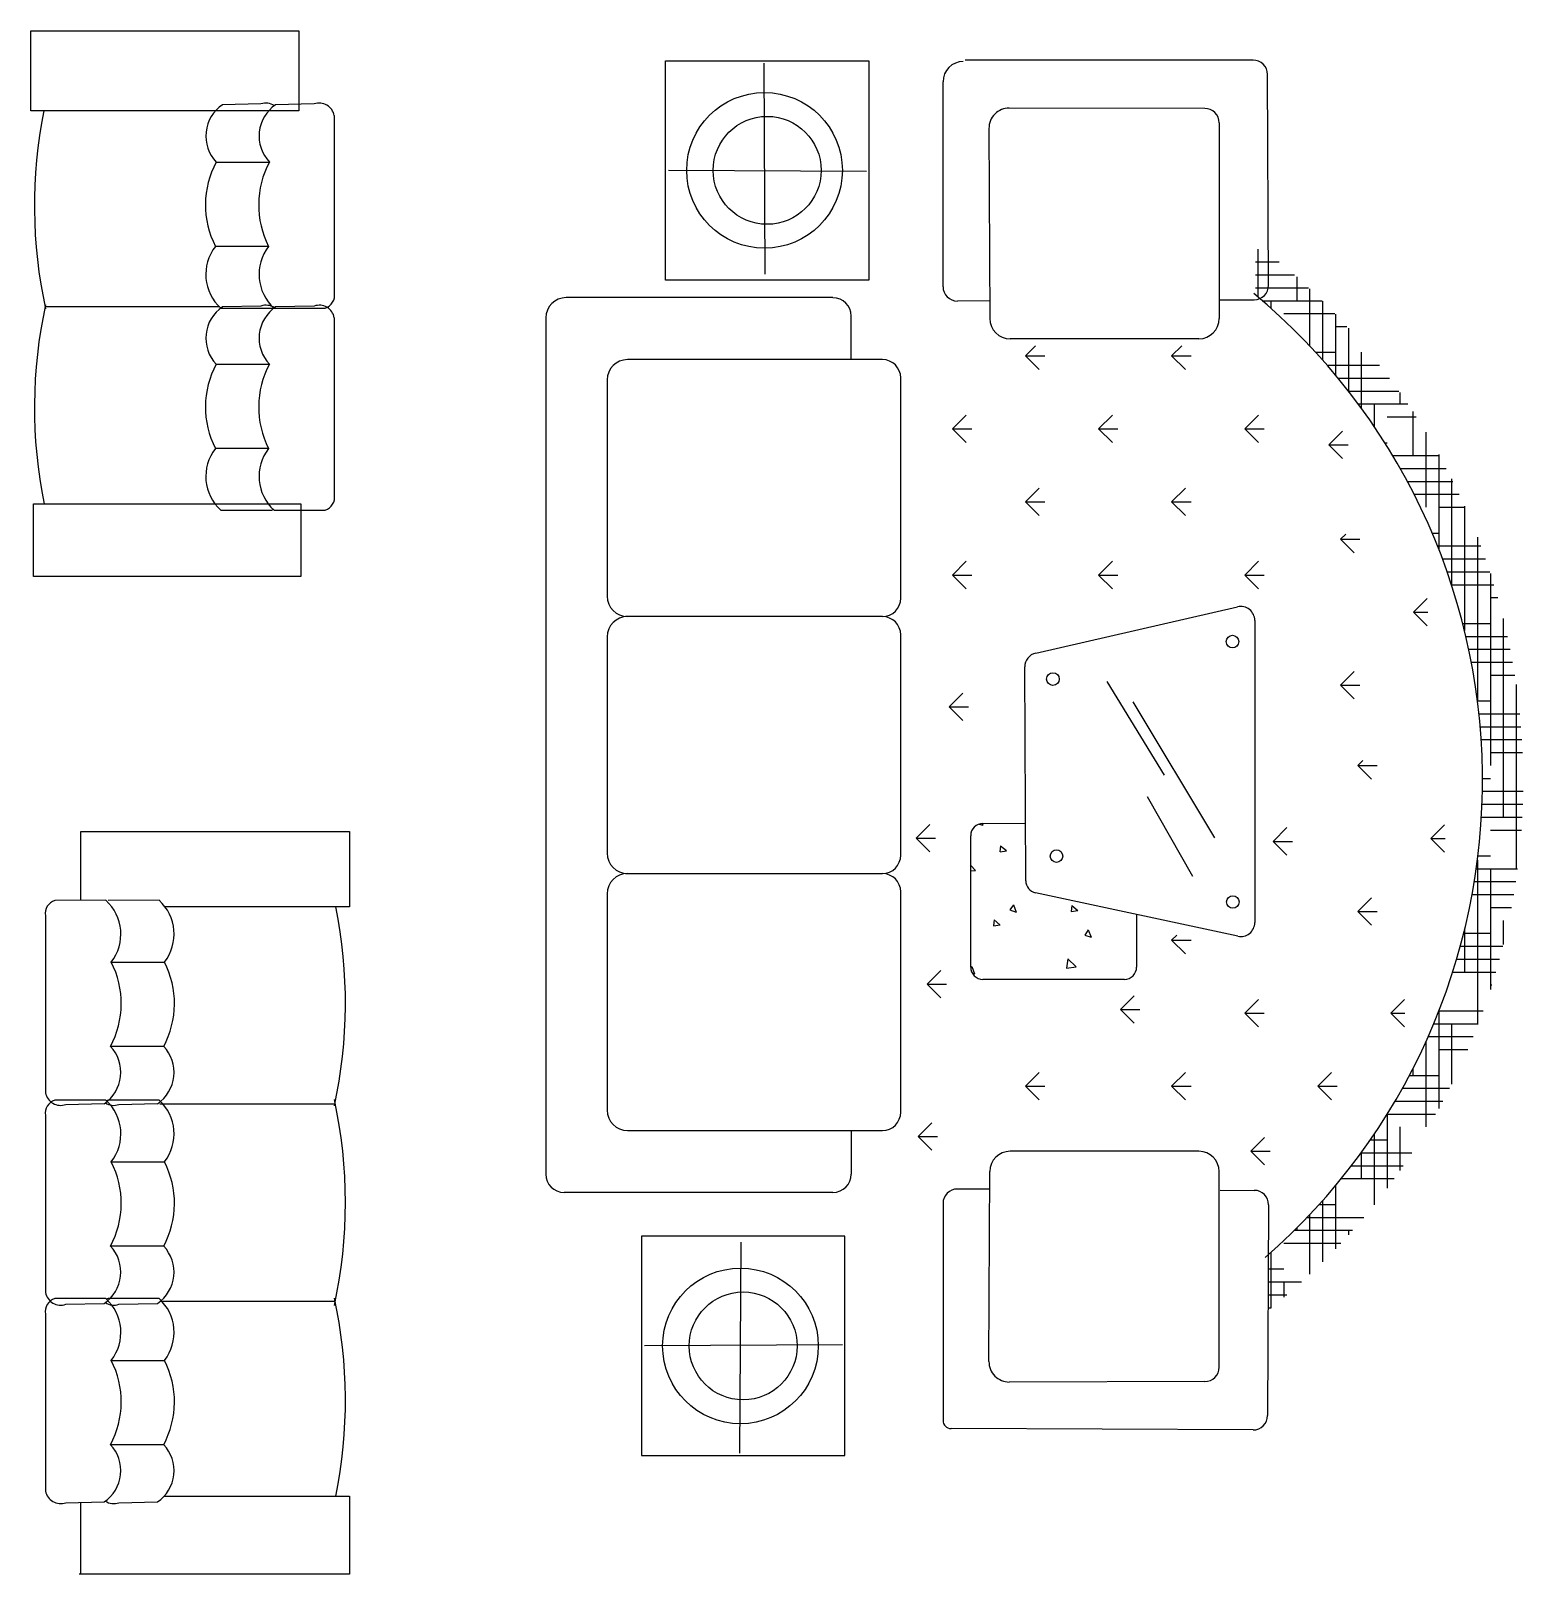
# Model space of a CAD drawing. Header units: millimetres. Extents: x 356 to 23963, y 1202 to 21076.
# Drawn here: x 5744 to 9414, y 17281 to 21076 of the extents above; entities that cross this region are included whole.
import ezdxf

# ---------------------------------------------------------------- set-up
doc = ezdxf.new("R2010")
doc.units = ezdxf.units.MM

msp = doc.modelspace()

# ---------------------------------------------------------------- linework, layer by layer
at = {"color": 0}
for p, q in [((5744.2, 20878.6), (5744.2, 21075.6)), ((5744.2, 21075.6), (6403.4, 21075.6)), ((6403.4, 21075.6), (6403.4, 20878.6)), ((7305.2, 20462.9), (7305.2, 21002.2)), ((7305.2, 21002.2), (7804.7, 21002.2)), ((7547.1, 20996.4), (7549.6, 20477.6)), ((7804.7, 21002.2), (7804.7, 20462.9)), ((8750, 21003.6), (8041.9, 21003.6)), ((7987.4, 20446.4), (7987.4, 20950.4)), ((8787.9, 20450), (8785.5, 20968.4)), ((6403.4, 20878.6), (5744.2, 20878.6)), ((6310.1, 20895.8), (6215.2, 20893.7)), ((6440.9, 20895.8), (6346, 20893.7)), ((8631.1, 20884.7), (8150.4, 20885.8)), ((6490.5, 20431.6), (6490.5, 20867.1)), ((8100.3, 20835.6), (8102.4, 20368.1)), ((8666.6, 20849.5), (8666.6, 20368.3)), ((6200, 20753), (6330.3, 20753)), ((7799.5, 20730), (7312.4, 20732.6)), ((6328.9, 20545.7), (6198.1, 20545.7)), ((8762, 20539.1), (8762, 20421)), ((8756.1, 20507.4), (8814.4, 20507.4)), ((7804.7, 20462.9), (7305.2, 20462.9)), ((8756.2, 20475.6), (8851.5, 20475.6)), ((8857.2, 20470.6), (8857.2, 20412.1)), ((7716.6, 20419.6), (7060.5, 20419.6)), ((8756.2, 20443.9), (8886.5, 20443.9)), ((8889, 20441.6), (8889, 20301)), ((5780.8, 20397.7), (6206.6, 20397.7)), ((6211.4, 20393.6), (6336.8, 20393.8)), ((6310.1, 20398.8), (6215.2, 20396.7)), ((6342.2, 20393.6), (6467.7, 20393.8)), ((6440.9, 20398.8), (6346, 20396.7)), ((8102.2, 20411.5), (8023, 20411.2)), ((8668.6, 20414.1), (8752.6, 20414.4)), ((8772.4, 20412.1), (8919.6, 20412.1)), ((8793.7, 20412.1), (8793.7, 20393.5)), ((8825.5, 20380.4), (8951, 20380.4)), ((8920.7, 20411), (8920.7, 20266.4)), ((6490.5, 19934.6), (6490.5, 20370.1)), ((7010.5, 20369.6), (7010.5, 18264.3)), ((7761.7, 20267.2), (7761.7, 20374.4)), ((8952.5, 20378.8), (8952.5, 20229.6)), ((8952.5, 20348.6), (8980.7, 20348.6)), ((8984.2, 20344.7), (8984.2, 20190.4)), ((8616.8, 20318.3), (8152.4, 20318.3)), ((7838.4, 20267.2), (7211.3, 20267.2)), ((8190.5, 20276.4), (8215.2, 20301)), ((8190.5, 20276.4), (8224.2, 20242.7)), ((8190.5, 20276.3), (8238.1, 20276.3)), ((8549.7, 20276.4), (8574.4, 20301)), ((8549.7, 20276.4), (8583.4, 20242.7)), ((8549.7, 20276.3), (8597.3, 20276.3)), ((8903.8, 20285.1), (8952.5, 20285.1)), ((9016, 20285.1), (9016, 20148.3)), ((6200, 20256), (6330.3, 20256)), ((8932.2, 20253.4), (9061.2, 20253.4)), ((7161.3, 20217.2), (7161.3, 19685.3)), ((7883.5, 19680.4), (7883.5, 20222.1)), ((8959.1, 20221.6), (9085.4, 20221.6)), ((8984.6, 20189.9), (9108.5, 20189.9)), ((9008.8, 20158.1), (9130.5, 20158.1)), ((9047.7, 20158.1), (9047.7, 20103.1)), ((9111.2, 20186), (9111.2, 20158.1)), ((8010.9, 20096.8), (8044.5, 20130.4)), ((8370.1, 20096.8), (8403.8, 20130.4)), ((8729.3, 20096.8), (8763, 20130.4)), ((9079.5, 20126.4), (9151.4, 20126.4)), ((9143, 20139.3), (9143, 20031.1)), ((8010.9, 20096.8), (8044.5, 20063.1)), ((8010.9, 20096.7), (8058.5, 20096.7)), ((8370.1, 20096.8), (8403.8, 20063.1)), ((8370.1, 20096.7), (8417.7, 20096.7)), ((8729.3, 20096.8), (8763, 20063.1)), ((8729.3, 20096.7), (8776.9, 20096.7)), ((8936.4, 20058), (8970.1, 20091.6)), ((9174.7, 20088.8), (9174.7, 19904.1)), ((6328.9, 20048.7), (6198.1, 20048.7)), ((8936.4, 20058), (8970.1, 20024.3)), ((8936.4, 20057.9), (8984, 20057.9)), ((9074, 20062.9), (9079.5, 20062.9)), ((9093.5, 20031.1), (9206.5, 20031.1)), ((9206.5, 20034), (9206.5, 19801.3)), ((9112, 19999.4), (9225.1, 19999.4)), ((9129.5, 19967.6), (9241.3, 19967.6)), ((9238.2, 19973.8), (9238.2, 19712.8)), ((8190.5, 19917.1), (8224.2, 19950.8)), ((8549.7, 19917.1), (8583.4, 19950.8)), ((9146.1, 19935.9), (9256.6, 19935.9)), ((5751, 19733.5), (5751, 19912.2)), ((5751, 19912.2), (6408, 19912.2)), ((6211.4, 19896.6), (6336.8, 19896.9)), ((6342.2, 19896.6), (6467.7, 19896.9)), ((6408, 19912.2), (6408, 19733.5)), ((8190.5, 19917.1), (8224.2, 19883.5)), ((8190.5, 19917.1), (8238.1, 19917.1)), ((8549.7, 19917.1), (8583.4, 19883.5)), ((8549.7, 19917.1), (8597.3, 19917.1)), ((9206.5, 19904.1), (9271.1, 19904.1)), ((9270, 19906.7), (9270, 19600.9)), ((8965.1, 19825.6), (8977.7, 19838.1)), ((8965.1, 19825.6), (8998.8, 19791.9)), ((8965.1, 19825.5), (9012.8, 19825.5)), ((9190.4, 19840.6), (9206.5, 19840.6)), ((9301.7, 19830.6), (9301.7, 19429.3)), ((9203.5, 19808.9), (9310, 19808.9)), ((9215.8, 19777.1), (9321.4, 19777.1)), ((8010.9, 19737.5), (8044.5, 19771.2)), ((8010.9, 19737.5), (8044.5, 19703.9)), ((8010.9, 19737.5), (8058.5, 19737.5)), ((8370.1, 19737.5), (8403.8, 19771.2)), ((8370.1, 19737.5), (8417.7, 19737.5)), ((8370.1, 19737.5), (8403.8, 19703.9)), ((8729.3, 19737.5), (8763, 19771.2)), ((8729.3, 19737.5), (8776.9, 19737.5)), ((8729.3, 19737.5), (8763, 19703.9)), ((9227.2, 19745.4), (9332.1, 19745.4)), ((9333.5, 19741.3), (9333.5, 19269.1)), ((6408, 19733.5), (5751, 19733.5)), ((9237.9, 19713.6), (9342.2, 19713.6)), ((8215.3, 19545.3), (8711.9, 19659.3)), ((9144.7, 19645.9), (9178.4, 19679.6)), ((9333.5, 19681.9), (9351.5, 19681.9)), ((7838.4, 19635.3), (7206.5, 19635.3)), ((8754.1, 19625.7), (8754.1, 18882.8)), ((9144.7, 19645.9), (9179.8, 19645.9)), ((9144.7, 19645.9), (9178.4, 19612.3)), ((9365.2, 19630.2), (9365.2, 19142.1)), ((7161.3, 19585.3), (7161.3, 19053.4)), ((7883.5, 19048.5), (7883.5, 19590.2)), ((9265.6, 19618.4), (9333.5, 19618.4)), ((9273.4, 19586.6), (9375.4, 19586.6)), ((9280.5, 19554.9), (9382.1, 19554.9)), ((8190.9, 18985.4), (8188.5, 19511.6)), ((9286.8, 19523.1), (9388.1, 19523.1)), ((8532.2, 19245), (8390.7, 19475.5)), ((8965.1, 19466.3), (8998.8, 19500)), ((9333.5, 19491.4), (9393.5, 19491.4)), ((8002.2, 19413.4), (8035.9, 19447.1)), ((8965.1, 19466.3), (8998.8, 19432.7)), ((8965.1, 19466.3), (9012.8, 19466.3)), ((9397, 19468.6), (9397, 19015.1)), ((8002.2, 19413.4), (8049.8, 19413.4)), ((8002.2, 19413.4), (8035.9, 19379.8)), ((8655.7, 19091.3), (8455.4, 19425.8)), ((9301.9, 19427.9), (9333.5, 19427.9)), ((9305.6, 19396.1), (9405.9, 19396.1)), ((9308.6, 19364.4), (9408.8, 19364.4)), ((9311, 19332.6), (9411.1, 19332.6)), ((9007.3, 19269.1), (9019.9, 19281.7)), ((9333.5, 19300.9), (9412.7, 19300.9)), ((9007.3, 19269.1), (9041, 19235.5)), ((9007.3, 19269.1), (9055, 19269.1)), ((9314, 19205.6), (9414.1, 19205.6)), ((9314.2, 19237.4), (9333.5, 19237.4)), ((8601.5, 18996.4), (8490.1, 19192.3)), ((9313.1, 19173.9), (9413.3, 19173.9)), ((8085.2, 19126.4), (8190.3, 19127.2)), ((9311.6, 19142.1), (9411.9, 19142.1)), ((5866.7, 18937.5), (5866.7, 19106.4)), ((5866.7, 19106.4), (6527.6, 19106.4)), ((6527.6, 19106.4), (6527.6, 18921.1)), ((7921.5, 19090.4), (7955.2, 19124.1)), ((7921.5, 19090.4), (7955.2, 19056.8)), ((7921.5, 19090.4), (7969.1, 19090.4)), ((8055.4, 18773.1), (8055.4, 19096.4)), ((8076.4, 19125.1), (8085.3, 19122.1)), ((8083.6, 19126.4), (8085.3, 19122.1)), ((8799.6, 19082.5), (8833.3, 19116.2)), ((9186.9, 19089.5), (9220.6, 19123.2)), ((9186.9, 19089.5), (9220.6, 19055.9)), ((9186.9, 19089.5), (9222, 19089.5)), ((9333.5, 19110.4), (9410, 19110.4)), ((8128.8, 19071.9), (8127.5, 19056.7)), ((8127.6, 19056.7), (8143.6, 19059.6)), ((8128.8, 19071.9), (8143.4, 19059.7)), ((8799.6, 19082.5), (8833.3, 19048.8)), ((8799.6, 19082.5), (8847.2, 19082.5)), ((8055.4, 19022.9), (8067.6, 19011.2)), ((9298.9, 19015.1), (9400.3, 19015.1)), ((9301.7, 19036), (9301.7, 18634.1)), ((9303.1, 19046.9), (9333.5, 19046.9)), ((9333.5, 19015.1), (9333.5, 18718.1)), ((7206.5, 19003.4), (7838.4, 19003.4)), ((8055.4, 19009.8), (8067.6, 19011.2)), ((9294.1, 18983.4), (9395.9, 18983.4)), ((5928.5, 18937.6), (5803.1, 18937.3)), ((6059.4, 18937.6), (5934, 18937.3)), ((7161.3, 18953.4), (7161.3, 18421.5)), ((7883.5, 18416.6), (7883.5, 18958.2)), ((8712.4, 18849), (8214.6, 18956.3)), ((9007.3, 18909.9), (9041, 18943.6)), ((9288.6, 18951.6), (9390.8, 18951.6)), ((5780.3, 18899.6), (5780.3, 18464.1)), ((6527.6, 18921.1), (6074.4, 18921.1)), ((8160.4, 18926.4), (8151.8, 18913.8)), ((8151.8, 18913.8), (8167.2, 18908.7)), ((8160.4, 18926.5), (8167.2, 18908.7)), ((8304, 18924.9), (8302.6, 18909.7)), ((8302.8, 18909.7), (8318.7, 18912.6)), ((8304, 18925), (8318.6, 18912.7)), ((8463.5, 18902.6), (8463.5, 18773.1)), ((9007.3, 18909.9), (9041, 18876.3)), ((9007.3, 18909.9), (9055, 18909.9)), ((9333.5, 18919.9), (9385.1, 18919.9)), ((8112.9, 18889.7), (8111.6, 18874.5)), ((8111.7, 18874.5), (8127.6, 18877.4)), ((8112.9, 18889.7), (8127.5, 18877.5)), ((8344.5, 18864.6), (8336, 18852)), ((8344.6, 18864.7), (8351.4, 18846.9)), ((9270, 18864.4), (9270, 18761.1)), ((9365.2, 18888.1), (9365.2, 18829.2)), ((8336, 18852), (8351.4, 18846.9)), ((8549.7, 18839.5), (8562.3, 18852.1)), ((8549.7, 18839.5), (8583.4, 18805.8)), ((8549.7, 18839.5), (8597.3, 18839.5)), ((9259.7, 18824.6), (9364.1, 18824.6)), ((9268, 18856.4), (9333.5, 18856.4)), ((8294.4, 18793.6), (8290.9, 18771)), ((8294.4, 18793.6), (8315, 18773.8)), ((9250.7, 18792.9), (9355.8, 18792.9)), ((5941.8, 18785.5), (6072.7, 18785.5)), ((7948.4, 18731.5), (7982.1, 18765.2)), ((8058.1, 18774.8), (8055.4, 18770.9)), ((8058.1, 18774.9), (8064.9, 18757.1)), ((8058.8, 18759.1), (8064.9, 18757)), ((8290.9, 18771), (8315, 18773.8)), ((9241, 18761.1), (9346.8, 18761.1)), ((7948.4, 18731.5), (7982.1, 18697.9)), ((7948.4, 18731.5), (7996, 18731.5)), ((8433.5, 18743.1), (8085.4, 18743.1)), ((9333.5, 18729.4), (9337.1, 18729.4)), ((8423.6, 18668.7), (8457.2, 18702.4)), ((8729.3, 18659.9), (8763, 18693.6)), ((9088.5, 18659.9), (9122.2, 18693.6)), ((8423.6, 18668.7), (8471.2, 18668.7)), ((8423.6, 18668.7), (8457.2, 18635.1)), ((8729.3, 18659.9), (8776.9, 18659.9)), ((8729.3, 18659.9), (8763, 18626.2)), ((9088.5, 18659.9), (9123.5, 18659.9)), ((9088.5, 18659.9), (9122.2, 18626.2)), ((9194.4, 18634.1), (9303.8, 18634.1)), ((9206.5, 18663.9), (9206.5, 18425.4)), ((9207.2, 18665.9), (9315.6, 18665.9)), ((9238.2, 18634.1), (9238.2, 18485.6)), ((9180.7, 18602.4), (9291.2, 18602.4)), ((6070.8, 18578.2), (5940.5, 18578.2)), ((9174.7, 18589), (9174.7, 18380.1)), ((9206.5, 18570.6), (9277.9, 18570.6)), ((9143, 18523.3), (9143, 18507.1)), ((8190.5, 18480.3), (8224.2, 18514)), ((8549.7, 18480.3), (8583.4, 18514)), ((8908.9, 18480.3), (8942.6, 18514)), ((9134.6, 18507.1), (9206.5, 18507.1)), ((5928.5, 18446.4), (5803.1, 18446.1)), ((6059.4, 18446.4), (5934, 18446.1)), ((8190.5, 18480.3), (8224.2, 18446.6)), ((8190.5, 18480.3), (8238.1, 18480.3)), ((8549.7, 18480.3), (8583.4, 18446.6)), ((8549.7, 18480.3), (8597.3, 18480.3)), ((8908.9, 18480.3), (8942.6, 18446.6)), ((8908.9, 18480.3), (8956.5, 18480.3)), ((9117.3, 18475.4), (9233, 18475.4)), ((5780.3, 18408.3), (5780.3, 17972.9)), ((5829.8, 18435.3), (5924.7, 18437.5)), ((5960.7, 18435.3), (6055.6, 18437.5)), ((6490.5, 18436), (6061.3, 18436)), ((9079.5, 18411.2), (9079.5, 18229.8)), ((9079.9, 18411.9), (9198.9, 18411.9)), ((9099.1, 18443.6), (9216.4, 18443.6)), ((7211.3, 18371.5), (7838.4, 18371.5)), ((7761.7, 18371.5), (7761.7, 18264.3)), ((7926.5, 18357.1), (7960.2, 18390.7)), ((9111.2, 18380.1), (9111.2, 18273.3)), ((7926.5, 18357.1), (7960.2, 18323.4)), ((7926.5, 18357), (7974.1, 18357)), ((8744.6, 18320.5), (8778.3, 18354.2)), ((9038.3, 18348.4), (9079.5, 18348.4)), ((9047.7, 18362.2), (9047.7, 18189)), ((5941.8, 18294.2), (6072.7, 18294.2)), ((8616.8, 18320.4), (8152.4, 18320.4)), ((8744.6, 18320.5), (8792.2, 18320.5)), ((8744.6, 18320.5), (8778.3, 18286.8)), ((9015.7, 18316.6), (9140.7, 18316.6)), ((9016, 18317), (9016, 18253.1)), ((8100.3, 17803.1), (8102.4, 18270.6)), ((8666.6, 17789.2), (8666.6, 18270.4)), ((8991.9, 18284.9), (9119.3, 18284.9)), ((7716.6, 18219.1), (7055.6, 18219.1)), ((8102.2, 18227.2), (8023, 18227.5)), ((8668.6, 18224.6), (8752.6, 18224.3)), ((8952.5, 18235.6), (8952.5, 18080.6)), ((8966.9, 18253.1), (9096.7, 18253.1)), ((7987.4, 18192.3), (7987.4, 17658.4)), ((8787.9, 18188.7), (8785.5, 17670.3)), ((8912.5, 18189.6), (8952.5, 18189.6)), ((8920.7, 18198.8), (8920.7, 18048.4)), ((8882.9, 18157.9), (9022, 18157.9)), ((8889, 18164.2), (8889, 18017.8)), ((7745.6, 18111.3), (7246.2, 18111.3)), ((7246.2, 18111.3), (7246.2, 17572)), ((7745.6, 17572), (7745.6, 18111.3)), ((8851.7, 18126.1), (8994.5, 18126.1)), ((8857.2, 18131.6), (8857.2, 18126.1)), ((8984.2, 18126.1), (8984.2, 18114.7)), ((6070.8, 18087), (5940.5, 18087)), ((7488.1, 17577.9), (7490.6, 18096.6)), ((8793.7, 18071.8), (8793.7, 17935.1)), ((8825.5, 18094.4), (8965.5, 18094.4)), ((8787.2, 18030.9), (8825.5, 18030.9)), ((8787, 17999.1), (8868.7, 17999.1)), ((8825.5, 17999.1), (8825.5, 17961.3)), ((5928.5, 17958.2), (5803.1, 17958)), ((6059.4, 17958.2), (5934, 17958)), ((6490.5, 17951), (6061.3, 17951)), ((8786.9, 17967.4), (8832.6, 17967.4)), ((5780.3, 17920.2), (5780.3, 17484.7)), ((5829.8, 17944.1), (5924.7, 17946.2)), ((5960.7, 17944.1), (6055.6, 17946.2)), ((8786.7, 17935.6), (8794.3, 17935.6)), ((7740.5, 17844.2), (7253.4, 17841.7)), ((5941.8, 17806.1), (6072.7, 17806.1)), ((8631.1, 17754), (8150.4, 17752.9)), ((8750, 17635.1), (8007.3, 17638.4)), ((6070.8, 17598.8), (5940.5, 17598.8)), ((7246.2, 17572), (7745.6, 17572)), ((5829.8, 17456), (5924.7, 17458.1)), ((5960.7, 17456), (6055.6, 17458.1)), ((6071.8, 17472.1), (6527.6, 17472.1)), ((6527.6, 17472.1), (6527.6, 17280.5)), ((5866.7, 17280.5), (5866.7, 17456.8)), ((6527.6, 17280.5), (5863, 17280.5))]:
    msp.add_line(p, q, dxfattribs=at)
for centre, radius in [((7548.4, 20732.6), 191.4), ((7554.9, 20732.6), 132.7), ((8699.3, 19573.8), 15.5), ((8257.8, 19481.5), 15.5), ((8266.5, 19046.2), 15.5), ((8700.1, 18933.4), 15.5), ((7489.3, 17841.7), 191.4), ((7495.9, 17841.7), 132.7)]:
    msp.add_circle(centre, radius, dxfattribs=at)
for centre, radius, start, end in [((8037.4, 20950.4), 50, 90.2573, 180), ((8750.1, 20968.2), 35.4, 0.2573, 90.2573), ((6943.2, 20645.6), 1190.2, 168.7097, 192.2892), ((6267.5, 20816.9), 93, 124.2625, 223.4033), ((6398.4, 20816.9), 93, 124.2625, 223.4033), ((6322.5, 20860.2), 37.7, 56.6474, 109.2651), ((6453.4, 20860.2), 37.7, 10.4963, 109.2651), ((8150.3, 20835.8), 50, 89.8721, 180.2573), ((8631.2, 20849.3), 35.4, 0.2573, 90.2573), ((6396.7, 20647.5), 223.2, 151.8104, 207.1388), ((6527.6, 20647.5), 223.2, 151.8104, 207.1388), ((6286.5, 20476.8), 112.1, 142.0719, 227.9244), ((6417.4, 20476.8), 112.1, 142.0719, 227.9244), ((6458, 20425.5), 33.1, 287.0787, 10.6689), ((7060.5, 20369.6), 50, 90, 180), ((7716.6, 20374.4), 45.1, 0, 90), ((8022.8, 20446.6), 35.4, 180.2573, 270.2573), ((7759.4, 19232.6), 1554.8, 311.0185, 50.3305), ((8752.5, 20449.8), 35.4, 270.2573, 0.2573), ((6943.2, 20148.6), 1190.2, 167.7108, 191.4604), ((6267.5, 20319.9), 93, 124.2625, 223.4033), ((6398.4, 20319.9), 93, 124.2625, 223.4033), ((6322.5, 20363.2), 37.7, 56.6474, 109.2651), ((6327.1, 20425.5), 33.1, 287.0787, 293.8682), ((6453.4, 20363.2), 37.7, 10.4963, 109.2651), ((8152.4, 20368.3), 50, 180.2573, 270), ((8616.6, 20368.3), 50, 270.2573, 0), ((7211.3, 20217.2), 50, 90, 180), ((7838.4, 20222.1), 45.1, 0, 90), ((6396.7, 20150.6), 223.2, 151.8104, 207.1388), ((6527.6, 20150.6), 223.2, 151.8104, 207.1388), ((6286.5, 19979.8), 112.1, 142.0719, 227.9244), ((6417.4, 19979.8), 112.1, 142.0719, 227.9244), ((6458, 19928.5), 33.1, 287.0787, 10.6689), ((6327.1, 19928.5), 33.1, 287.0787, 293.8682), ((7211.3, 19685.3), 50, 180, 270), ((7838.4, 19680.4), 45.1, 270, 0), ((8719.6, 19625.7), 34.5, 0, 102.9195), ((7211.3, 19585.3), 50, 90, 180), ((7838.4, 19590.2), 45.1, 0, 90), ((8223, 19511.7), 34.5, 102.9195, 180.2563), ((8085.4, 19096.4), 30, 90.2563, 180), ((7211.3, 19053.4), 50, 180, 270), ((7838.4, 19048.5), 45.1, 270, 0), ((7211.3, 18953.4), 50, 90, 180), ((7838.4, 18958.2), 45.1, 0, 90), ((8220.9, 18985.6), 30, 180.2563, 257.845), ((5853.4, 18854.4), 112.1, 322.0719, 47.9244), ((5984.3, 18854.4), 112.1, 322.0719, 47.9244), ((5812.8, 18905.7), 33.1, 107.0787, 190.6689), ((5327.6, 18685.6), 1190.2, 347.7108, 11.412), ((8719.6, 18882.8), 34.5, 257.845, 0), ((5743.2, 18683.6), 223.2, 331.8104, 27.1388), ((5874.1, 18683.6), 223.2, 331.8104, 27.1388), ((8085.4, 18773.1), 30, 180, 270), ((8433.5, 18773.1), 30, 270, 0), ((5872.4, 18514.3), 93, 304.2625, 43.4033), ((6003.3, 18514.3), 93, 304.2625, 43.4033), ((5812.8, 18414.5), 33.1, 107.0787, 190.6689), ((5817.4, 18471), 37.7, 190.4963, 289.2651), ((5853.4, 18363.1), 112.1, 322.0719, 47.9244), ((5943.7, 18414.5), 33.1, 107.0787, 113.8682), ((5984.3, 18363.1), 112.1, 322.0719, 47.9244), ((5327.6, 18194.3), 1190.2, 347.7108, 12.2892), ((5948.3, 18471), 37.7, 236.6474, 289.2651), ((7211.3, 18421.5), 50, 180, 270), ((7838.4, 18416.6), 45.1, 270, 0), ((5743.2, 18192.4), 223.2, 331.8104, 27.1388), ((5874.1, 18192.4), 223.2, 331.8104, 27.1388), ((8152.4, 18270.4), 50, 90, 179.7427), ((8616.6, 18270.4), 50, 0, 89.7427), ((7055.6, 18264.3), 45.1, 180, 270), ((7716.6, 18264.3), 45.1, 270, 0), ((8022.8, 18192.1), 35.4, 89.7427, 179.7427), ((8752.5, 18188.9), 35.4, 359.7427, 89.7427), ((5872.4, 18023.1), 93, 304.2625, 43.4033), ((6003.3, 18023.1), 93, 304.2625, 43.4033), ((5812.8, 17926.3), 33.1, 107.0787, 190.6689), ((5817.4, 17979.7), 37.7, 190.4963, 289.2651), ((5853.4, 17875), 112.1, 322.0719, 47.9244), ((5943.7, 17926.3), 33.1, 107.0787, 113.8682), ((5984.3, 17875), 112.1, 322.0719, 47.9244), ((5327.6, 17706.2), 1190.2, 348.6562, 12.2892), ((5948.3, 17979.7), 37.7, 236.6474, 289.2651), ((5743.2, 17704.3), 223.2, 331.8104, 27.1388), ((5874.1, 17704.3), 223.2, 331.8104, 27.1388), ((8150.3, 17802.9), 50, 179.7427, 270.1279), ((8631.2, 17789.4), 35.4, 269.7427, 359.7427), ((8007.4, 17658.4), 20, 180, 269.7427), ((8750.1, 17670.5), 35.4, 269.7427, 359.7427), ((5872.4, 17534.9), 93, 304.2625, 43.4033), ((6003.3, 17534.9), 93, 304.2625, 43.4033), ((5817.4, 17491.6), 37.7, 190.4963, 289.2651), ((5948.3, 17491.6), 37.7, 236.6474, 289.2651)]:
    msp.add_arc(centre, radius, start, end, dxfattribs=at)

doc.saveas('drawing.dxf')
